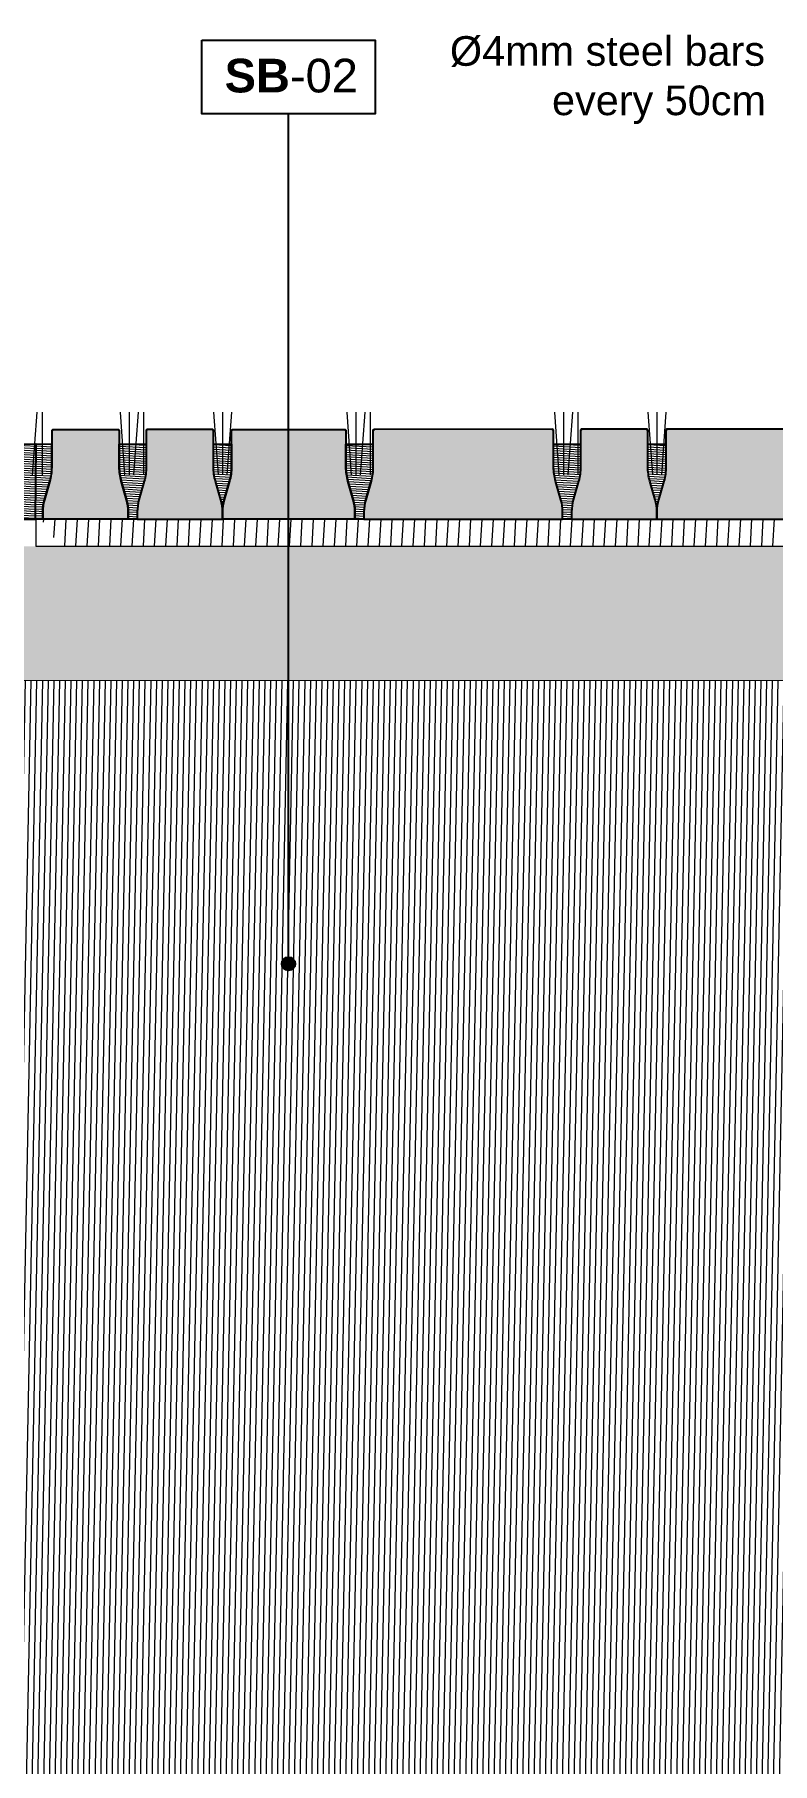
# Model space of a CAD drawing. Header units: metres. Extents: x -325 to 301, y -147 to 149.
# Drawn here: x 68.406 to 69.228, y 15.382 to 17.308 of the extents above; entities that cross this region are included whole.
import ezdxf

# ---------------------------------------------------------------- set-up
doc = ezdxf.new("R2010")
doc.units = ezdxf.units.M
doc.layers.add('-aux', color=50, linetype='Continuous', plot=False)
doc.layers.add('0-TX-1_25', color=7, linetype='Continuous', true_color=0x3f4f7f)
for name, color, linetype, lineweight, true_color in [('03-TR-Paviment_05_Open Joint Precast Pavements', 7, 'Continuous', 5, 0xb3b3b3), ('3- TR terra vegetal', 7, 'Continuous', 0, 0xbea68e), ('3-TR sorra granitica', 7, 'Continuous', 0, 0xf2dac9)]:
    doc.layers.add(name, color=color, linetype=linetype, lineweight=lineweight, true_color=true_color)
for name, color, linetype, lineweight in [('1-CM', 7, 'Continuous', 0), ('1-L-GESPA', 64, 'Continuous', 0), ('3-TR Seleccionat', 44, 'Continuous', 0), ('3-TR Tot-u', 37, 'Continuous', 0)]:
    doc.layers.add(name, color=color, linetype=linetype, lineweight=lineweight)
for name, color, linetype in [('1-L- kodolé', 7, 'Continuous'), ('A-KEYPLAN_HATCH', 7, 'Continuous'), ('A_TEXT_2', 7, 'Continuous')]:
    doc.layers.add(name, color=color, linetype=linetype)
doc.styles.get("Standard").update_dxf_attribs({"font": 'arial.ttf'})
pattern_1 = [(356.7506083412253, (78.70213157589482, 10.06291834422345), (0.0001417054676983827, 0.002495980681099989), [])]

# ---------------------------------------------------------------- blocks, each defined once
blk = doc.blocks.new('hatch keyplan 2')
at = {"layer": 'A-KEYPLAN_HATCH'}
blk.add_lwpolyline([(0, 0.005476596624248486), (0.012874798693294, 0.005476596623793739), (0.012874798693294, -2.273736754432321e-13), (0, 0)], close=True, dxfattribs=at)
blk = doc.blocks.new('hatch keyplan')
at = {"layer": 'A-KEYPLAN_HATCH'}
blk.add_blockref('hatch keyplan 2', (1.430579833341536, 0.8521467901477053), dxfattribs=at)
blk = doc.blocks.new('SB-02')
at = {"layer": 'A-KEYPLAN_HATCH'}
blk.add_blockref('hatch keyplan', (-1.430579833341138, -0.8521467901475916), dxfattribs=at)
at = {"layer": 'A_TEXT_2', "insert": (-0.0007977306930945227, 0.004083503112326525), "char_height": 0.0025, "attachment_point": 1}
blk.add_mtext_dynamic_manual_height_columns('\\pi0.00249;{\\fArial|b1|i0|c0|p34;SB}-02', width=0.01456192034901793, gutter_width=0.015, heights=[0], dxfattribs=at)
blk = doc.blocks.new('POINT')
at = {"layer": '0-TX-1_25'}
h = blk.add_hatch(dxfattribs=at)
h.set_pattern_fill('ANGLE', color=256)
h.set_pattern_definition([(0, (-83.74681484067048, -12.72584030761209), (0, 6.985), [5.08, -1.905]), (90, (-83.74681484067048, -12.72584030761209), (-6.985, 4.277078946022131e-16), [5.08, -1.905])])
edge = h.paths.add_edge_path()
edge.add_arc((0, 0), 0.0075, 0, 360)
h = blk.add_hatch(color=256, dxfattribs=at)
h.dxf.hatch_style = 1
edge = h.paths.add_edge_path()
edge.add_arc((0, 0), 0.0075, 0, 360)
blk.add_circle((0, 0), 0.0075, dxfattribs=at)

msp = doc.modelspace()

# ---------------------------------------------------------------- hatches: boundary and pattern name
at = {"layer": '03-TR-Paviment_05_Open Joint Precast Pavements'}
h = msp.add_hatch(color=256, dxfattribs=at)
h.dxf.hatch_style = 1
edge = h.paths.add_edge_path()
edge.add_line((68.6154849927507, 16.76814129627331), (68.6154829190316, 16.77633707483162))
edge.add_arc((68.66390047081663, 16.77634932315006), 0.04841755333426685, 164.0154751409124, 180.0144942673054, ccw=False)
edge.add_line((68.61735492851773, 16.78968243842661), (68.62329632016043, 16.81042367843369))
edge.add_arc((68.56836115766316, 16.8261600191946), 0.0571445929125847, 344.015482177508, 360.0145013037891)
edge.add_line((68.62550574874548, 16.82617448223358), (68.6254953421814, 16.86729975471455))
edge.add_line((68.6254953421814, 16.86729975471455), (68.62629254962302, 16.86729995689193))
edge.add_line((68.62629254962302, 16.86729995689193), (68.62629233558657, 16.86814403407192))
edge.add_line((68.62629233558657, 16.86814403407192), (68.75211820327183, 16.86817587275149))
edge.add_line((68.75211820327183, 16.86817587275149), (68.7521184154461, 16.86733179370839))
edge.add_line((68.7521184154461, 16.86733179370839), (68.75291562148968, 16.86733200007632))
edge.add_line((68.75291562148968, 16.86733200007632), (68.75292602712315, 16.82620672480112))
edge.add_arc((68.81007061416673, 16.82622118685891), 0.05714458887359777, 180.0145003210188, 196.013519447302)
edge.add_line((68.75514342791296, 16.8104570424871), (68.76109531434359, 16.7897188094226))
edge.add_arc((68.7145565220888, 16.77636213956206), 0.04841755688072288, 0.014501421875081633, 16.01352054826617, ccw=False)
edge.add_line((68.76297407741875, 16.77637439392734), (68.76297615067216, 16.76817861536894))
edge.add_line((68.76297615067216, 16.76817861536894), (68.6154849927507, 16.76814129627331))
h = msp.add_hatch(color=256, dxfattribs=at)
h.dxf.hatch_style = 1
edge = h.paths.add_edge_path()
edge.add_line((68.99428376158737, 16.76823714380318), (68.9942816887996, 16.77643292236174))
edge.add_arc((68.94586413227762, 16.77642067154256), 0.04841755807186043, 0.01449722517099978, 16.01351635156187)
edge.add_line((68.99240292665566, 16.78977733832289), (68.98645103882882, 16.8105155681274))
edge.add_arc((69.04137823028596, 16.82627971154214), 0.05714459361102915, 180.0144979594324, 196.0135170857146, ccw=False)
edge.add_line((68.98423363850435, 16.82626525183851), (68.98422323287147, 16.86739052478541))
edge.add_line((68.98422323287147, 16.86739052478541), (68.98342602775803, 16.8673903230743))
edge.add_line((68.98342602775803, 16.8673903230743), (68.9834258141876, 16.86823439885747))
edge.add_line((68.9834258141876, 16.86823439885747), (68.7838543712661, 16.86818390365781))
edge.add_line((68.7838543712661, 16.86818390365781), (68.7838545848369, 16.86733982647768))
edge.add_line((68.7838545848369, 16.86733982647768), (68.78305737925687, 16.86733962849175))
edge.add_line((68.78305737925687, 16.86733962849175), (68.783067785356, 16.82621435321668))
edge.add_arc((68.72592319593045, 16.82619989041094), 0.05714459125575361, -15.98451805593129, 0.014501070349695055, ccw=False)
edge.add_line((68.78085835677084, 16.81046354988247), (68.77491696466328, 16.78972230661566))
edge.add_arc((68.82146250719465, 16.77638919299594), 0.04841755310150028, 164.0154771015027, 180.0144962278962)
edge.add_line((68.77304495564282, 16.77637694302076), (68.77304702936179, 16.76818116492812))
edge.add_line((68.77304702936179, 16.76818116492812), (68.99428376158737, 16.76823714380318))
h = msp.add_hatch(color=256, dxfattribs=at)
h.dxf.hatch_style = 1
edge = h.paths.add_edge_path()
edge.add_line((69.0992468433757, 16.76826370279035), (69.09924477105375, 16.77645948088335))
edge.add_arc((69.05082720932886, 16.77644722910451), 0.04841756327500964, 0.01449835925097996, 16.01351748563883)
edge.add_line((69.09736600844377, 16.78980389824136), (69.09141412015128, 16.81054212804578))
edge.add_arc((69.146341305448, 16.82630626721408), 0.05714458651821457, 180.014495570904, 196.0135146971887, ccw=False)
edge.add_line((69.08919672075861, 16.82629180989447), (69.08918631466004, 16.86741708284124))
edge.add_line((69.08918631466004, 16.86741708284124), (69.0883891095464, 16.86741688206148))
edge.add_line((69.0883891095464, 16.86741688206148), (69.08838889690726, 16.86826095784484))
edge.add_line((69.08838889690726, 16.86826095784484), (69.01509110434513, 16.86824241229573))
edge.add_line((69.01509110434513, 16.86824241229573), (69.01509131791617, 16.86739833418426))
edge.add_line((69.01509131791617, 16.86739833418426), (69.01429411187024, 16.86739813712956))
edge.add_line((69.01429411187024, 16.86739813712956), (69.01430451843527, 16.82627286092325))
edge.add_arc((68.95715993209004, 16.82625840024077), 0.05714458817489993, -15.984520184028781, 0.014498942255727343, ccw=False)
edge.add_line((69.0120950893842, 16.81052205852028), (69.00615369727664, 16.78978081525344))
edge.add_arc((69.0526992381511, 16.77644770186625), 0.04841755144461229, 164.0154768260988, 180.0144959524895)
edge.add_line((69.0042816882561, 16.77643545212423), (69.00428376290638, 16.76823967403178))
edge.add_line((69.00428376290638, 16.76823967403178), (69.0992468433757, 16.76826370279035))
h = msp.add_hatch(color=256, dxfattribs=at)
h.dxf.hatch_style = 1
edge = h.paths.add_edge_path()
edge.add_line((69.26673800021018, 16.76830608141091), (69.26673592602545, 16.77650185996912))
edge.add_arc((69.21831836831147, 16.77648961269604), 0.04841755926295555, 0.01449302847969837, 16.01351215486758)
edge.add_line((69.26485716481271, 16.78984627639616), (69.25890527698587, 16.81058450620071))
edge.add_arc((69.31383246701937, 16.82634864772547), 0.05714459172125028, 180.0144965317538, 196.0135156580373, ccw=False)
edge.add_line((69.25668787712718, 16.82633418944623), (69.25667747102864, 16.86745946239301))
edge.add_line((69.25667747102864, 16.86745946239301), (69.25588026591508, 16.8674592611476))
edge.add_line((69.25588026591508, 16.8674592611476), (69.25588005234465, 16.86830333693075))
edge.add_line((69.25588005234465, 16.86830333693075), (69.1100541857458, 16.86826644105449))
edge.add_line((69.1100541857458, 16.86826644105449), (69.11005440024826, 16.86742236247761))
edge.add_line((69.11005440024826, 16.86742236247761), (69.10925719466799, 16.86742216542302))
edge.add_line((69.10925719466799, 16.86742216542302), (69.10926760076735, 16.82629688921662))
edge.add_arc((69.05212301395555, 16.82628243184751), 0.05714458864063233, -15.984523506289804, 0.014495619992999309, ccw=False)
edge.add_line((69.10705817078498, 16.81054608681339), (69.1011167791432, 16.78980484308101))
edge.add_arc((69.14766232167455, 16.7764717294614), 0.04841755310144361, 164.0154771016147, 180.0144962280055)
edge.add_line((69.09924477012277, 16.77645947948614), (69.0992468433757, 16.76826370279035))
edge.add_line((69.0992468433757, 16.76826370279035), (69.26673800021018, 16.76830608141091))
h = msp.add_hatch(color=256, dxfattribs=at)
h.dxf.hatch_style = 1
edge = h.paths.add_edge_path()
edge.add_line((68.4155588290959, 16.76809070899291), (68.41555675491045, 16.77628649034509))
edge.add_arc((68.46397430954245, 16.77629874244349), 0.04841755618219735, 164.0154796131491, 180.0144987395397, ccw=False)
edge.add_line((68.41742876346501, 16.78963185487117), (68.42337015650507, 16.81037309348163))
edge.add_arc((68.36843499801878, 16.82610943874813), 0.05714459029742047, 344.0154767271966, 360.0144958534754)
edge.add_line((68.42557958648732, 16.82612389635052), (68.42556918085444, 16.86724916929741))
edge.add_line((68.42556918085444, 16.86724916929741), (68.42636638689895, 16.86724937194006))
edge.add_line((68.42636638689895, 16.86724937194006), (68.42636617239697, 16.86809344865429))
edge.add_line((68.42636617239697, 16.86809344865429), (68.49966396542487, 16.86811199373788))
edge.add_line((68.49966396542487, 16.86811199373788), (68.49966417713325, 16.86726791562597))
edge.add_line((68.49966417713325, 16.86726791562597), (68.5004613827114, 16.86726812106244))
edge.add_line((68.5004613827114, 16.86726812106244), (68.50047178787932, 16.82614284532148))
edge.add_arc((68.55761637469043, 16.82615730572244), 0.05714458864070312, 180.014498659865, 196.0135177861478)
edge.add_line((68.50268918820346, 16.81039316300736), (68.50864107603098, 16.78965493040886))
edge.add_arc((68.46210228260996, 16.77629826883193), 0.04841755571654859, 0.01449161898432294, 16.013510745374788, ccw=False)
edge.add_line((68.51051983677783, 16.77631051491302), (68.5105219104968, 16.76811473682037))
edge.add_line((68.5105219104968, 16.76811473682037), (68.4155588290959, 16.76809070899291))
h = msp.add_hatch(color=256, dxfattribs=at)
h.dxf.hatch_style = 1
edge = h.paths.add_edge_path()
edge.add_line((68.61548499275105, 16.76814129487633), (68.6154829190316, 16.77633707483162))
edge.add_arc((68.56706536085282, 16.77632482424476), 0.04841755972860251, 0.01449694976025335, 16.01351607615055)
edge.add_line((68.61360415688752, 16.78968149125842), (68.60765226999227, 16.81041972013185))
edge.add_arc((68.66257946002608, 16.82618386165665), 0.05714459172156255, 180.0144965317109, 196.0135156579919, ccw=False)
edge.add_line((68.60543487013358, 16.82616940337745), (68.60542446356925, 16.86729467678977))
edge.add_line((68.60542446356925, 16.86729467678977), (68.6046272589215, 16.86729447507877))
edge.add_line((68.6046272589215, 16.86729447507877), (68.60462704488538, 16.8681385508618))
edge.add_line((68.60462704488538, 16.8681385508618), (68.53132925325448, 16.86812000577858))
edge.add_line((68.53132925325448, 16.86812000577858), (68.53132946682527, 16.86727592859846))
edge.add_line((68.53132946682527, 16.86727592859846), (68.53053226171113, 16.8672757296813))
edge.add_line((68.53053226171113, 16.8672757296813), (68.53054266687906, 16.82615045394034))
edge.add_arc((68.4733980836138, 16.82613599538112), 0.05714458509438738, -15.984522312125478, 0.01449681415442683, ccw=False)
edge.add_line((68.52833323736208, 16.81039965246852), (68.52239184525455, 16.78965840920171))
edge.add_arc((68.56893738944272, 16.77632529534957), 0.04841755475824572, 164.0154773770069, 180.0144965033953)
edge.add_line((68.5205198362342, 16.77631304514117), (68.52052191088448, 16.76811726704874))
edge.add_line((68.52052191088448, 16.76811726704874), (68.61548499275105, 16.76814129487633))
at = {"layer": '3- TR terra vegetal'}
h = msp.add_hatch(dxfattribs=at)
h.set_pattern_fill('_USER', color=256, scale=0.002499999999999998, angle=-38.89586389563746, style=0, pattern_type=0)
h.set_pattern_definition([(356.7506083412253, (78.7985699111787, 10.05693786491683), (0.0001417054676983827, 0.002495980681099989), [])])
edge = h.paths.add_edge_path()
edge.add_line((68.39212835196912, 16.7680848161867), (68.4070885953142, 16.76808504361986))
edge.add_line((68.4070885953142, 16.76808504361986), (68.40801421946473, 16.85139284723873))
edge.add_line((68.40801421946473, 16.85139284723873), (68.3821140634348, 16.85168062111924))
edge.add_line((68.3821140634348, 16.85168062111924), (68.38210759550876, 16.82611800261273))
edge.add_arc((68.43925217900707, 16.82610354571012), 0.05714458532702626, 179.9855048469004, 195.9845239732118)
edge.add_line((68.38431702549137, 16.8103672011408), (68.39025841759906, 16.78962595833965))
edge.add_arc((68.34371288003766, 16.77629284541713), 0.04841754813168849, -0.014495401284989384, 15.984523724931819, ccw=False)
edge.add_line((68.39213042661986, 16.77628059614174), (68.39212835196912, 16.7680848161867))
edge.add_line((68.39212835196912, 16.7680848161867), (68.4070885953142, 16.76808504361986))
h = msp.add_hatch(dxfattribs=at)
h.set_pattern_fill('_USER', color=256, scale=0.002499999999999998, angle=-38.89586389563746, style=0, pattern_type=0)
h.set_pattern_definition([(356.7506083412253, (78.80743103206854, 10.05694010703375), (0.0001417054676983827, 0.002495980681099989), [])])
edge = h.paths.add_edge_path()
edge.add_line((68.41505289411978, 16.76808705830362), (68.4070885953142, 16.76808504361986))
edge.add_line((68.4070885953142, 16.76808504361986), (68.40802118348937, 16.85201962171995))
edge.add_line((68.40802118348937, 16.85201962171995), (68.4250671826541, 16.85168286323616))
edge.add_line((68.4250671826541, 16.85168286323616), (68.42507365058015, 16.82612024472965))
edge.add_arc((68.36792906708183, 16.82610578782704), 0.05714458532702626, -15.984523973211878, 0.014495153099574054, ccw=False)
edge.add_line((68.42286422059753, 16.81036944325773), (68.41692282848985, 16.78962820045658))
edge.add_arc((68.46346836605125, 16.77629508753406), 0.04841754813168849, 164.0154762750682, 180.014495401285)
edge.add_line((68.41505081946904, 16.77628283825867), (68.41505289411978, 16.76808705830362))
edge.add_line((68.41505289411978, 16.76808705830362), (68.4070885953142, 16.76808504361986))
h = msp.add_hatch(dxfattribs=at)
h.set_pattern_fill('_USER', color=256, scale=0.002499999999999998, angle=-38.89586389563746, style=0, pattern_type=0)
h.set_pattern_definition(pattern_1)
edge = h.paths.add_edge_path()
edge.add_line((68.52052191270126, 16.76811376760452), (68.51052191510774, 16.76811123644552))
edge.add_line((68.51052191510774, 16.76811123644552), (68.51051983999157, 16.77630701546914))
edge.add_arc((68.46210228559045, 16.7762947677311), 0.04841755595022462, 0.01449357970011741, 16.01351270581423)
edge.add_line((68.50864107877906, 16.78965143096487), (68.50268919234863, 16.81038966309806))
edge.add_arc((68.55761638072575, 16.82615380438958), 0.05714459006480625, 180.0144967651825, 196.0135158913986, ccw=False)
edge.add_line((68.50047179249006, 16.82613934587795), (68.50046532409849, 16.85170196391869))
edge.add_line((68.50046532409849, 16.85170196391869), (68.53053620170145, 16.85170957160587))
edge.add_line((68.53053620170145, 16.85170957160587), (68.53054266916169, 16.8261469535649))
edge.add_arc((68.47339807761301, 16.8261324938393), 0.05714459337810419, -15.984521144787493, 0.014497981523106773, ccw=False)
edge.add_line((68.52833323964533, 16.81039614976478), (68.5223918475372, 16.78965490882626))
edge.add_arc((68.56893738675534, 16.77632179567133), 0.04841754978837733, 164.015476550562, 180.0144956767758)
edge.add_line((68.5205198385165, 16.77630954616272), (68.52052191270126, 16.76811376760452))
edge.add_line((68.52052191270126, 16.76811376760452), (68.51052191510774, 16.76811123644552))
h = msp.add_hatch(dxfattribs=at)
h.set_pattern_fill('_USER', color=256, scale=0.002499999999999998, angle=-38.89586389563746, style=0, pattern_type=0)
h.set_pattern_definition(pattern_1)
edge = h.paths.add_edge_path()
edge.add_line((68.61548499503239, 16.76813779962318), (68.61548292038212, 16.77633357771559))
edge.add_arc((68.56706536952714, 16.77632133116952), 0.04841755240377495, 0.01449217021304442, 16.01351129632717)
edge.add_line((68.6136041596355, 16.78967799228009), (68.60765227273919, 16.8104162253445))
edge.add_arc((68.66257946111634, 16.82618036663612), 0.05714459006486297, 180.0144967652751, 196.0135158914935, ccw=False)
edge.add_line((68.6054348728806, 16.82616590812439), (68.60542840542163, 16.85172852104309))
edge.add_line((68.60542840542163, 16.85172852104309), (68.6254992844998, 16.85173359757104))
edge.add_line((68.6254992844998, 16.85173359757104), (68.62550575009574, 16.82617098604885))
edge.add_arc((68.5683611587804, 16.82615652466654), 0.05714459314518119, -15.984519483638394, 0.014499642674024926, ccw=False)
edge.add_line((68.62329632104505, 16.81042018224888), (68.6173549284717, 16.7896789394476))
edge.add_arc((68.66390046295187, 16.77634582864682), 0.04841754458531457, 164.0154776847026, 180.0144968109154)
edge.add_line((68.61548291991635, 16.77633357818112), (68.61548499456686, 16.7681377991574))
h = msp.add_hatch(dxfattribs=at)
h.set_pattern_fill('_USER', color=256, scale=0.002499999999999998, angle=-38.89586389563746, style=0, pattern_type=0)
h.set_pattern_definition(pattern_1)
edge = h.paths.add_edge_path()
edge.add_line((68.77297615147707, 16.76817765639726), (68.7629761529519, 16.76817512663503))
edge.add_line((68.7629761529519, 16.76817512663503), (68.76297407876737, 16.7763709042619))
edge.add_arc((68.71455652721507, 16.77635865274538), 0.04841755310235903, 0.01449805187820602, 16.01351717799068)
edge.add_line((68.76109531662378, 16.78971531882607), (68.75514342926145, 16.81045355328732))
edge.add_arc((68.81007061479164, 16.82621769079893), 0.05714458628560381, 180.014493909775, 196.0135130359934, ccw=False)
edge.add_line((68.75292603033444, 16.82620323513612), (68.75291956194624, 16.85176583967269))
edge.add_line((68.75291956194624, 16.85176583967269), (68.78299043908356, 16.85177344735976))
edge.add_line((68.78299043908356, 16.85177344735976), (68.78299690700595, 16.82621084328875))
edge.add_arc((68.72585231853748, 16.82619638568638), 0.05714459029736431, -15.984523272864124, 0.014495853446874207, ccw=False)
edge.add_line((68.7807874770237, 16.81046004041984), (68.77484608584733, 16.7897187976189))
edge.add_arc((68.82139162483315, 16.77638568280717), 0.04841755002128666, 164.0154745900549, 180.0144937162689)
edge.add_line((68.772974076361, 16.77637343495522), (68.77297615147707, 16.76817765639726))
edge.add_line((68.77297615147707, 16.76817765639726), (68.7629761529519, 16.76817512663503))
h = msp.add_hatch(dxfattribs=at)
h.set_pattern_fill('_USER', color=256, scale=0.002499999999999998, angle=-38.89586389563746, style=0, pattern_type=0)
h.set_pattern_definition(pattern_1)
edge = h.paths.add_edge_path()
edge.add_line((69.00428376286013, 16.7682361759841), (68.99428376526642, 16.7682336457564))
edge.add_line((68.99428376526642, 16.7682336457564), (68.99428169015047, 16.77642942384871))
edge.add_arc((68.94586413740622, 16.77641717587818), 0.0484175542934115, 0.01449385530838714, 16.01351298142016)
edge.add_line((68.99240292893806, 16.78977383887876), (68.98645104157586, 16.81051207287437))
edge.add_arc((69.04137822687281, 16.82627621204281), 0.05714458651847036, 180.0144955710393, 196.0135146972559, ccw=False)
edge.add_line((68.98423364218316, 16.82626175472306), (68.98422717425913, 16.85182436531332))
edge.add_line((68.98422717425913, 16.85182436531332), (69.01429805232776, 16.85183197300063))
edge.add_line((69.01429805232776, 16.85183197300063), (69.0143045188547, 16.82626936287566))
edge.add_arc((68.95715992919608, 16.82625490172664), 0.05714459148840656, -15.98451971712069, 0.014499409191785162, ccw=False)
edge.add_line((69.01209508980388, 16.81051855954135), (69.00615369816163, 16.78977731767162))
edge.add_arc((69.05269923406614, 16.77644420498153), 0.04841754647485717, 164.0154759995523, 180.0144951257689)
edge.add_line((69.00428168914071, 16.77643195593939), (69.00428376286013, 16.7682361759841))
edge.add_line((69.00428376286013, 16.7682361759841), (68.99428376526642, 16.7682336457564))
h = msp.add_hatch(dxfattribs=at)
h.set_pattern_fill('_USER', color=256, scale=0.002499999999999998, angle=-38.89586389563746, style=0, pattern_type=0)
h.set_pattern_definition(pattern_1)
edge = h.paths.add_edge_path()
edge.add_line((69.09924684752042, 16.76826020474368), (69.09924477193881, 16.77645598283588))
edge.add_arc((69.05082721707294, 16.7764437317841), 0.04841755641581475, 0.01449750093050241, 16.01351662704672)
edge.add_line((69.09736600979497, 16.78980039833135), (69.0914141233642, 16.81053863186155))
edge.add_arc((69.14634131078441, 16.82630276794968), 0.05714458770959323, 180.0144920151459, 196.0135111413624, ccw=False)
edge.add_line((69.08919672490273, 16.82628831417614), (69.08919025697891, 16.85185092383507))
edge.add_line((69.08919025697891, 16.85185092383507), (69.10926113465986, 16.85185600129398))
edge.add_line((69.10926113465986, 16.85185600129398), (69.10926760165243, 16.82629339116914))
edge.add_arc((69.05212301484063, 16.82627893380001), 0.05714458864063234, -15.984523506289804, 0.014495620021477862, ccw=False)
edge.add_line((69.10705817167006, 16.81054258876588), (69.10111678049334, 16.78980134736197))
edge.add_arc((69.14766231924679, 16.7764682308934), 0.04841755025415219, 164.0154726294848, 180.0144917556991)
edge.add_line((69.09924477054135, 16.77645598469816), (69.09924684612379, 16.76826020334634))
at = {"layer": '3-TR Seleccionat'}
h = msp.add_hatch(dxfattribs=at)
h.set_pattern_fill('ANSI31', color=256, scale=0.002, angle=223.8682194563586, style=0)
h.set_pattern_definition([(268.8682194563586, (428204.6732236163, -659405.297450917), (-0.006348761178338337, 0.0001254252782496586), [])])
h.paths.add_polyline_path([(67.461839327369, 16.38864139983551), (67.461839327369, 14.51848977604487), (70.34267652170769, 14.51848977604487), (70.34267652170769, 14.76848977604487), (69.89434248433643, 14.76848977604487), (69.68790089790646, 16.58848927605712), (68.40385150047759, 16.58848927605713), (67.461839327369, 16.58848927605713)])
at = {"layer": '3-TR sorra granitica'}
h = msp.add_hatch(dxfattribs=at)
h.set_pattern_fill('LINE', color=256, scale=0.09999999999999998, angle=51.10413610436253, style=0)
h.set_pattern_definition([(86.75060834311068, (104.0414284897784, 223.2750706917755), (-0.01247990340552328, 0.0007085273380812319), [])])
h.paths.add_polyline_path([(68.41376043909193, 16.73809043245068), (68.41434524917558, 16.76769227673314), (68.4341581761287, 16.73809559343542), (69.62529628772317, 16.73816215037444), (69.62528014845256, 16.76851053756056), (68.40759453071063, 16.76808887358888), (68.4076021208839, 16.73808887428829)])
at = {"layer": '3-TR Tot-u'}
h = msp.add_hatch(dxfattribs=at)
h.set_pattern_fill('EARTH', color=256, scale=0.005, angle=-84.07414778341365)
h.set_pattern_definition([(275.9258522165863, (4.585589695748823, -62.99837885617912), (0.03485825126725671, -0.02830242601949161), [0.03175, -0.03175]), (275.9258522165863, (4.59743232274009, -62.99714963894516), (0.03485825126725671, -0.02830242601949161), [0.03175, -0.03175]), (275.9258522165863, (4.609274949731351, -62.9959204217112), (0.03485825126725671, -0.02830242601949161), [0.03175, -0.03175]), (5.925852216586344, (4.613632231139761, -62.99945822496365), (0.02830242601949161, 0.03485825126725671), [0.03174999999999995, -0.03174999999999995]), (5.925852216586344, (4.614861448373716, -63.0113008519549), (0.02830242601949161, 0.03485825126725671), [0.03174999999999995, -0.03174999999999995]), (5.925852216586344, (4.616090665607672, -63.02314347894617), (0.02830242601949161, 0.03485825126725671), [0.03174999999999995, -0.03174999999999995])])
h.paths.add_polyline_path([(68.4052198415228, 16.53783138054538), (68.40099428444869, 16.53791486008647), (68.40099285046017, 16.53783293287904)])
h.paths.add_polyline_path([(67.461839327369, 16.5885932382734), (68.46241961628861, 16.58848927605713), (69.68790089790646, 16.58848927605714), (69.6449867274669, 16.7381632505962), (69.60406937535862, 16.73809563783914), (67.461839327369, 16.73747403263822)])

# ---------------------------------------------------------------- linework, layer by layer
at = {"layer": '-aux'}
for points in [[(68.39212835196912, 16.7680848161867), (68.4070885953142, 16.76808504361986), (68.40801421946473, 16.85139284723873), (68.3821140634348, 16.85168062111924), (68.38210759550876, 16.82611800261273, 0.0699225111484148), (68.38431702549137, 16.8103672011408), (68.39025841759906, 16.78962595833965, -0.06992251114798485), (68.39213042661986, 16.77628059614174), (68.39212835196912, 16.7680848161867), (68.4070885953142, 16.76808504361986)], [(68.41505289411978, 16.76808705830362), (68.4070885953142, 16.76808504361986), (68.40802118348937, 16.85201962171995), (68.4250671826541, 16.85168286323616), (68.42507365058015, 16.82612024472965, -0.0699225111484148), (68.42286422059753, 16.81036944325773), (68.41692282848985, 16.78962820045658, 0.06992251114798485), (68.41505081946904, 16.77628283825867), (68.41505289411978, 16.76808705830362), (68.4070885953142, 16.76808504361986)], [(68.52052191270126, 16.76811376760452), (68.51052191510774, 16.76811123644552), (68.51051983999157, 16.77630701546914, 0.06992251114754273), (68.50864107877906, 16.78965143096487), (68.50268919234863, 16.81038966309806, -0.06992251114800961), (68.50047179249006, 16.82613934587795), (68.50046532409849, 16.85170196391869), (68.53053620170145, 16.85170957160587), (68.53054266916169, 16.8261469535649, -0.0699225111484148), (68.52833323964533, 16.81039614976478), (68.5223918475372, 16.78965490882626, 0.06992251114798485), (68.5205198385165, 16.77630954616272), (68.52052191270126, 16.76811376760452), (68.51052191510774, 16.76811123644552)], [(68.61548499456686, 16.7681377991574), (68.61548499503239, 16.76813779962318), (68.61548292038212, 16.77633357771559, 0.06992251114754273), (68.6136041596355, 16.78967799228009), (68.60765227273919, 16.8104162253445, -0.06992251114800961), (68.6054348728806, 16.82616590812439), (68.60542840542163, 16.85172852104309), (68.6254992844998, 16.85173359757104), (68.62550575009574, 16.82617098604885, -0.0699225111484148), (68.62329632104505, 16.81042018224888), (68.6173549284717, 16.7896789394476, 0.06992251114798485), (68.61548291991635, 16.77633357818112), (68.61548499456686, 16.7681377991574), (68.61548499503239, 16.76813779962318)], [(68.77297615147707, 16.76817765639726), (68.7629761529519, 16.76817512663503), (68.76297407876737, 16.7763709042619, 0.06992251114754273), (68.76109531662378, 16.78971531882607), (68.75514342926145, 16.81045355328732, -0.06992251114800961), (68.75292603033444, 16.82620323513612), (68.75291956194624, 16.85176583967269), (68.78299043908356, 16.85177344735976), (68.78299690700595, 16.82621084328875, -0.0699225111484148), (68.7807874770237, 16.81046004041984), (68.77484608584733, 16.7897187976189, 0.06992251114798485), (68.772974076361, 16.77637343495522), (68.77297615147707, 16.76817765639726), (68.7629761529519, 16.76817512663503)], [(69.00428376286013, 16.7682361759841), (68.99428376526642, 16.7682336457564), (68.99428169015047, 16.77642942384871, 0.06992251114754273), (68.99240292893806, 16.78977383887876), (68.98645104157586, 16.81051207287437, -0.06992251114800961), (68.98423364218316, 16.82626175472306), (68.98422717425913, 16.85182436531332), (69.01429805232776, 16.85183197300063), (69.0143045188547, 16.82626936287566, -0.0699225111484148), (69.01209508980388, 16.81051855954135), (69.00615369816163, 16.78977731767162, 0.06992251114798485), (69.00428168914071, 16.77643195593939), (69.00428376286013, 16.7682361759841), (68.99428376526642, 16.7682336457564)], [(69.09924684612379, 16.76826020334634), (69.09924684752042, 16.76826020474368), (69.09924477193881, 16.77645598283588, 0.06992251114754273), (69.09736600979497, 16.78980039833135), (69.0914141233642, 16.81053863186155, -0.06992251114800961), (69.08919672490273, 16.82628831417614), (69.08919025697891, 16.85185092383507), (69.10926113465986, 16.85185600129398), (69.10926760165243, 16.82629339116914, -0.0699225111484148), (69.10705817167006, 16.81054258876588), (69.10111678049334, 16.78980134736197, 0.06992251114798485), (69.09924477054135, 16.77645598469816), (69.09924684612379, 16.76826020334634), (69.09924684752042, 16.76826020474368)]]:
    msp.add_lwpolyline(points, format="xyb", dxfattribs=at)
at = {"layer": '0-TX-1_25'}
msp.add_lwpolyline([(68.68900201962896, 16.27291573675882), (68.68900201962896, 17.21967139162767)], dxfattribs=at)
at = {"layer": '1-CM'}
for p, q in [((68.40760211952123, 16.7380889194571), (68.41376043974795, 16.73809047744419)), ((68.43415814640355, 16.73809563783905), (69.60406937535862, 16.73809563783914)), ((69.68790089790646, 16.58848927605712), (67.461839327369, 16.58790565604344))]:
    msp.add_line(p, q, dxfattribs=at)
for points in [[(70.34267652170769, 16.76808887358888), (68.40759453071063, 16.76808887358888), (68.40760212046398, 16.73808887428817), (68.43415817547175, 16.73809559441676)], [(68.43415817547175, 16.73809559441676), (69.6449867274669, 16.7381632505962)]]:
    msp.add_lwpolyline(points, dxfattribs=at)
at = {"layer": '1-L- kodolé'}
for points in [[(68.6154849927507, 16.76814129627331), (68.6154829190316, 16.77633707483162, -0.06992251114875708), (68.61735492851773, 16.78968243842661), (68.62329632016043, 16.81042367843369, 0.0699225111482901), (68.62550574874548, 16.82617448223358), (68.6254953421814, 16.86729975471455), (68.62629254962302, 16.86729995689193), (68.62629233558657, 16.86814403407192), (68.75211820327183, 16.86817587275149), (68.7521184154461, 16.86733179370839), (68.75291562148968, 16.86733200007632), (68.75292602712315, 16.82620672480112, 0.0699225111482901), (68.75514342791296, 16.8104570424871), (68.76109531434359, 16.7897188094226, -0.06992251114875708), (68.76297407741875, 16.77637439392734), (68.76297615067216, 16.76817861536894)], [(68.99428376158737, 16.76823714380318), (68.9942816887996, 16.77643292236174, 0.06992251114875708), (68.99240292665566, 16.78977733832289), (68.98645103882882, 16.8105155681274, -0.0699225111482901), (68.98423363850435, 16.82626525183851), (68.98422323287147, 16.86739052478541), (68.98342602775803, 16.8673903230743), (68.9834258141876, 16.86823439885747), (68.7838543712661, 16.86818390365781), (68.7838545848369, 16.86733982647768), (68.78305737925687, 16.86733962849175), (68.783067785356, 16.82621435321668, -0.0699225111482901), (68.78085835677084, 16.81046354988247), (68.77491696466328, 16.78972230661566, 0.06992251114875708), (68.77304495564282, 16.77637694302076), (68.77304702936179, 16.76818116492812)], [(69.0992468433757, 16.76826370279035), (69.09924477105375, 16.77645948088335, 0.06992251114875708), (69.09736600844377, 16.78980389824136), (69.09141412015128, 16.81054212804578, -0.0699225111482901), (69.08919672075861, 16.82629180989447), (69.08918631466004, 16.86741708284124), (69.0883891095464, 16.86741688206148), (69.08838889690726, 16.86826095784484), (69.01509110434513, 16.86824241229573), (69.01509131791617, 16.86739833418426), (69.01429411187024, 16.86739813712956), (69.01430451843527, 16.82627286092325, -0.0699225111482901), (69.0120950893842, 16.81052205852028), (69.00615369727664, 16.78978081525344, 0.06992251114875708), (69.0042816882561, 16.77643545212423), (69.00428376290638, 16.76823967403178)], [(69.26673800021018, 16.76830608141091), (69.26673592602545, 16.77650185996912, 0.06992251114875708), (69.26485716481271, 16.78984627639616), (69.25890527698587, 16.81058450620071, -0.0699225111482901), (69.25668787712718, 16.82633418944623), (69.25667747102864, 16.86745946239301), (69.25588026591508, 16.8674592611476), (69.25588005234465, 16.86830333693075), (69.1100541857458, 16.86826644105449), (69.11005440024826, 16.86742236247761), (69.10925719466799, 16.86742216542302), (69.10926760076735, 16.82629688921662, -0.0699225111482901), (69.10705817078498, 16.81054608681339), (69.1011167791432, 16.78980484308101, 0.06992251114875708), (69.09924477012277, 16.77645947948614), (69.0992468433757, 16.76826370279035)], [(68.4155588290959, 16.76809070899291), (68.41555675491045, 16.77628649034509, -0.06992251114875708), (68.41742876346501, 16.78963185487117), (68.42337015650507, 16.81037309348163, 0.0699225111482901), (68.42557958648732, 16.82612389635052), (68.42556918085444, 16.86724916929741), (68.42636638689895, 16.86724937194006), (68.42636617239697, 16.86809344865429), (68.49966396542487, 16.86811199373788), (68.49966417713325, 16.86726791562597), (68.5004613827114, 16.86726812106244), (68.50047178787932, 16.82614284532148, 0.0699225111482901), (68.50268918820346, 16.81039316300736), (68.50864107603098, 16.78965493040886, -0.06992251114875708), (68.51051983677783, 16.77631051491302), (68.5105219104968, 16.76811473682037)], [(68.61548499275105, 16.76814129487633), (68.6154829190316, 16.77633707483162, 0.06992251114875708), (68.61360415688752, 16.78968149125842), (68.60765226999227, 16.81041972013185, -0.0699225111482901), (68.60543487013358, 16.82616940337745), (68.60542446356925, 16.86729467678977), (68.6046272589215, 16.86729447507877), (68.60462704488538, 16.8681385508618), (68.53132925325448, 16.86812000577858), (68.53132946682527, 16.86727592859846), (68.53053226171113, 16.8672757296813), (68.53054266687906, 16.82615045394034, -0.0699225111482901), (68.52833323736208, 16.81039965246852), (68.52239184525455, 16.78965840920171, 0.06992251114875708), (68.5205198362342, 16.77631304514117), (68.52052191088448, 16.76811726704874)]]:
    msp.add_lwpolyline(points, format="xyb", close=True, dxfattribs=at)
at = {"layer": '1-L-GESPA'}
for points in [[(68.40861266204708, 16.88726991973638), (68.4036303578704, 16.81734679685577)], [(68.4146126619067, 16.88727143973595), (68.41463035745727, 16.8173495856947)], [(68.50141647524192, 16.88726485741755), (68.50643416912348, 16.81734426942133)], [(68.51141647376686, 16.88726738811113), (68.51143416931731, 16.81734553453553)], [(68.52141647368855, 16.88726991973638), (68.51643416951187, 16.81734679685577)], [(68.52741647354817, 16.88727143973595), (68.52743416909874, 16.8173495856947)], [(68.60545485582895, 16.88725211577926), (68.61047255064172, 16.81733152824894)], [(68.6154548548198, 16.88725464554162), (68.6154725499046, 16.81733279196591)], [(68.62545485520691, 16.8872571780983), (68.62047255056468, 16.81733405475191)], [(68.75387071308629, 16.88732874667573), (68.75888840789912, 16.81740815867974)], [(68.76387071207701, 16.88733127690375), (68.76388840762756, 16.8174094228625)], [(68.77387071106715, 16.88733380946009), (68.76888840735624, 16.81741068611392)], [(68.77987071185866, 16.88733532713159), (68.77988840647745, 16.81741347495276)], [(68.98517832446923, 16.88738726672818), (68.99019601974788, 16.8174666782667)], [(68.9951783229943, 16.88738979695611), (68.99519601854439, 16.81746794477752)], [(69.00517832384719, 16.88739232904726), (69.00019601873896, 16.81746920709772)], [(69.01117832324151, 16.88739384764973), (69.01119601786027, 16.8174719954709)], [(69.0892167078512, 16.88737452136533), (69.09423440219852, 16.81745393290358)], [(69.09921670730758, 16.88737705159349), (69.09923440146069, 16.81745519941451)], [(69.10921670629747, 16.88737958508113), (69.10423440165525, 16.81745646173472)]]:
    msp.add_lwpolyline(points, dxfattribs=at)

# ---------------------------------------------------------------- block references
at = {"layer": '0-TX-1_25', "xscale": 15, "yscale": 15, "zscale": 15}
msp.add_blockref('SB-02', (68.59244102942328, 17.21967139162675), dxfattribs=at)
at = {"layer": '0-TX-1_25', "rotation": 358.8682194563586}
msp.add_blockref('POINT', (68.68900201962896, 16.27291573675882), dxfattribs=at)

# ---------------------------------------------------------------- texts
at = {"layer": '0-TX-1_25', "insert": (68.86754312057701, 17.30610956832936), "char_height": 0.033, "attachment_point": 1}
msp.add_mtext_dynamic_manual_height_columns('\\pi0.0012;Ø4mm steel bars \\P\\pi0.11492;every 50cm', width=0.3485306983985481, gutter_width=12.5, heights=[0], dxfattribs=at)

doc.saveas('drawing.dxf')
